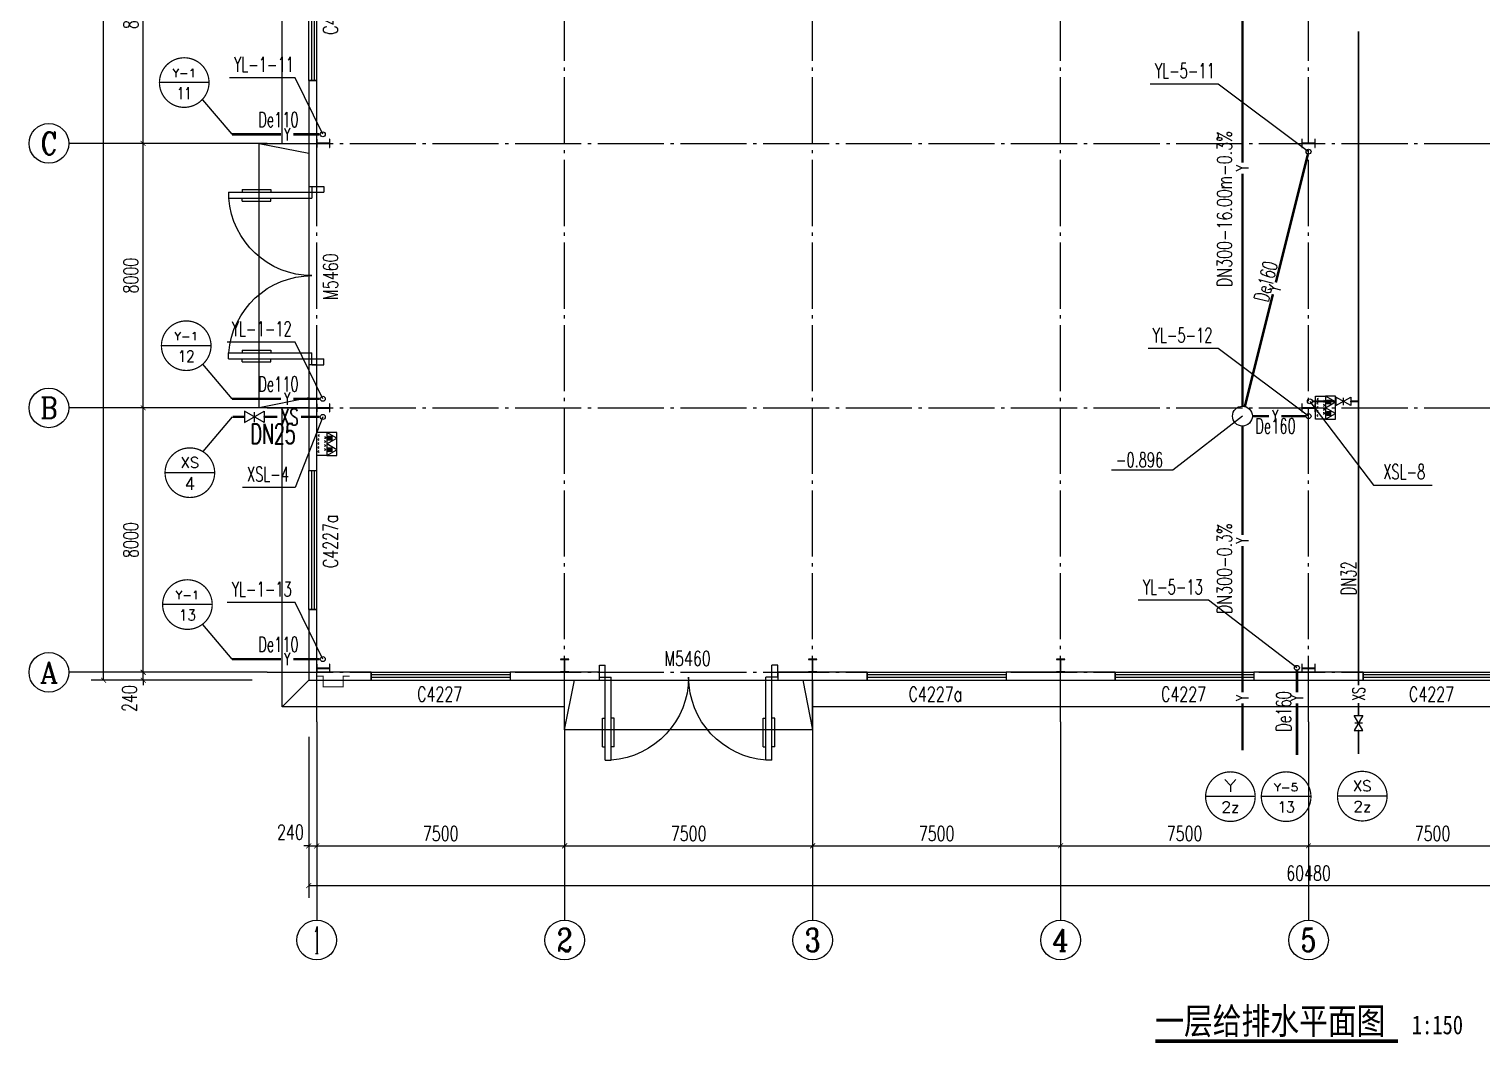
# Model space of a CAD drawing. Header units: millimetres. Extents: x 418304 to 847498, y 48187 to 111456.
# Drawn here: x 421278.11 to 421322.05, y 54457.92 to 54488.6 of the extents above; entities that cross this region are included whole.
import ezdxf
from ezdxf.enums import TextEntityAlignment as Align

# ---------------------------------------------------------------- set-up
doc = ezdxf.new("R2010")
doc.units = ezdxf.units.MM
doc.header["$LTSCALE"] = 1000
doc.linetypes.add('DOTE', pattern=[2.42, 2, -0.2, 0.02, -0.2])
for name, color, linetype in [('AXIS', 3, 'Continuous'), ('AXIS_TEXT', 7, 'Continuous'), ('COLUMN', 2, 'Continuous'), ('DIM_SYMB', 3, 'Continuous'), ('DIM_消防', 3, 'Continuous'), ('DIM_雨水', 3, 'Continuous'), ('DOTE', 8, 'DOTE'), ('EQUIP_消防', 7, 'Continuous'), ('PIPE-消防', 1, 'Continuous'), ('PIPE-雨水', 4, 'Continuous'), ('PUB_TEXT', 7, 'Continuous'), ('TEXT_消防', 7, 'Continuous'), ('TEXT_雨水', 7, 'Continuous'), ('TWT_LEAD', 3, 'Continuous'), ('TWT_TEXT', 7, 'Continuous'), ('VALVE_消防', 7, 'Continuous'), ('VPIPE-消防', 1, 'Continuous'), ('VPIPE-雨水', 4, 'Continuous'), ('WALL-PARAPET', 6, 'Continuous'), ('WELL_雨水', 4, 'Continuous'), ('WINDOW', 4, 'Continuous'), ('WINDOW_TEXT', 7, 'Continuous')]:
    doc.layers.add(name, color=color, linetype=linetype)
doc.styles.add('_TCH_AXIS', font='COMPLEX', dxfattribs={"bigfont": 'GBCBIG'})
doc.styles.add('_TCH_DIM', font='SIMPLEX', dxfattribs={"bigfont": 'GBCBIG'})
doc.styles.add('_TCH_DIM_T3', font='SIMPLEX', dxfattribs={"width": 0.705882, "bigfont": 'GBCBIG'})
doc.styles.add('_TCH_WINDOW', font='SIMPLEX', dxfattribs={"height": 3.5, "bigfont": 'GBCBIG'})
doc.styles.add('_TWT_CIRCLE', font='COMPLEX', dxfattribs={"width": 1.1, "height": 3, "bigfont": 'HZTXT'})
doc.styles.add('_TWT_PIPEDN', font='SIMPLEX', dxfattribs={"width": 0.8, "height": 3, "bigfont": 'HZTXT'})
doc.styles.add('_TWT_PIPETEXT', font='SIMPLEX', dxfattribs={"width": 0.8, "height": 3.5, "bigfont": 'HZTXT'})
doc.styles.add('_TWT_SERIAL', font='COMPLEX', dxfattribs={"width": 0.8, "height": 3, "bigfont": 'HZTXT'})
doc.styles.add('COMPLEX', font='COMPLEX')
doc.styles.add('YAYA', font='', dxfattribs={"width": 0.8, "height": 1})
doc.styles.get('YAYA').set_extended_font_data('SimSun')
doc.dimstyles.new('_TCH_ARCH&&150', dxfattribs={"dimtxt": 446.25, "dimasz": 150, "dimexe": 375, "dimexo": 450, "dimgap": 150, "dimtad": 1, "dimdec": 0, "dimzin": 0, "dimdsep": 46, "dimtxsty": '_TCH_DIM_T3', "dimblk": 'ARCHTICK', "dimcen": 0.09, "dimclrt": 7, "dimazin": 2, "dimtfac": 1, "dimtdec": 0, "dimtix": 1, "dimtmove": 2, "dimatfit": 3, "dimfxl": 0, "dimtolj": 1, "dimtzin": 0, "dimarcsym": 0})

# ---------------------------------------------------------------- blocks, each defined once
blk = doc.blocks.new('A$C797E1D2B')
at = {"layer": 'COLUMN'}
h = blk.add_hatch(color=256, dxfattribs=at)
h.paths.add_polyline_path([(125, 400), (250, 400), (250, 388), (130, 388), (130, 200), (125, 200)])
h.paths.add_polyline_path([(0, 400), (125, 400), (125, 200), (120, 200), (120, 388), (0, 388)])
h.paths.add_polyline_path([(0, 12), (120, 12), (120, 200), (125, 200), (125, 0), (0, 0)])
h.paths.add_polyline_path([(125, 200), (130, 200), (130, 12), (250, 12), (250, 0), (125, 0)])
blk.add_lwpolyline([(250, 0), (250, 12), (130, 12), (130, 388), (250, 388), (250, 400), (0, 400), (0, 388), (120, 388), (120, 12), (0, 12), (0, 0)], close=True, dxfattribs=at)
blk = doc.blocks.new('消防软管卷盘')
blk.add_lwpolyline([(4963954, 151899), (4963954, 150312), (4964641, 150312), (4964641, 151899)], close=True)
for points, const_width in [([(4964134, 151704), (4964482, 151704)], 1), ([(4964134, 151566), (4964482, 151566)], 1), ([(4964134, 151428), (4964482, 151428)], 1), ([(4964134, 151290), (4964482, 151290)], 1), ([(4964134, 151152), (4964482, 151152)], 1), ([(4964134, 151014), (4964482, 151014)], 0.1), ([(4964134, 150876), (4964482, 150876)], 1), ([(4964134, 150738), (4964482, 150738)], 1), ([(4964150, 150600), (4964499, 150600)], 1), ([(4964150, 150462), (4964499, 150462)], 1)]:
    blk.add_lwpolyline(points, dxfattribs=dict(const_width=const_width))
for centre, start, end in [((4964134, 151636), 90, 270), ((4964482, 151498), 270, 90), ((4964134, 151360), 90, 270), ((4964134, 151084), 90, 270), ((4964134, 150808), 90, 270), ((4964150, 150532), 90, 270), ((4964482, 151222), 270, 90), ((4964482, 150946), 270, 90), ((4964499, 150670), 270, 90)]:
    blk.add_arc(centre, 69, start, end)
blk = doc.blocks.new('$TwtSys$00000546')
h = blk.add_hatch()
h.set_pattern_fill('ANSI31', color=256, scale=200, style=0)
h.set_pattern_definition([(45, (-38543.802, -6670.83), (-17.67767, 17.67767), [])])
h.paths.add_polyline_path([(-65, 174), (65, 174), (65, 44), (-65, 44)])
for points in [[(0, 344), (-198, 0), (198, 0)], [(-65, 174), (65, 174), (65, 44), (-65, 44)]]:
    blk.add_lwpolyline(points, close=True)
blk = doc.blocks.new('92623')
blk.add_lwpolyline([(8910066, 83014), (8909273, 83014), (8909273, 82670), (8910066, 82670)], close=True)
at = {"xscale": -0.5, "yscale": 0.5, "zscale": 0.5, "rotation": 89.99999999998747}
blk.add_blockref('消防软管卷盘', (8985223, 2565334), dxfattribs=at)
at = {"layer": 'EQUIP_消防', "color": 8, "rotation": 180}
for p in [(8909471, 83014), (8909868, 83014)]:
    blk.add_blockref('$TwtSys$00000546', p, dxfattribs=at)
blk = doc.blocks.new('_AXISO')
blk.add_circle((0, 0), 0.5)
at = {"layer": 'AXIS_TEXT', "style": 'COMPLEX', "width": 1.041667}
blk.add_attdef('A', text='', height=0.56, dxfattribs=at).set_placement((-0.25, -0.28), (0.25, -0.28), align=Align.FIT)
blk = doc.blocks.new('_ArchTick')
at = {"color": 0, "linetype": 'ByBlock', "const_width": 0.15}
blk.add_lwpolyline([(-0.5, -0.5), (0.5, 0.5)], dxfattribs=at)
blk = doc.blocks.new('*D336')
at = {"layer": 'AXIS', "color": 0, "lineweight": -2}
for p, q in [((497963, 151345), (493088, 151345)), ((493463, 54865), (493463, 151345)), ((497963, 54865), (493088, 54865))]:
    blk.add_line(p, q, dxfattribs=at)
at = {"layer": 'Defpoints', "color": 0}
for p in [(493463, 151345), (498413, 151345), (498413, 54865)]:
    blk.add_point(p, dxfattribs=at)
at = {"layer": 'AXIS', "color": 0, "lineweight": -2, "xscale": 150, "yscale": 150, "zscale": 150}
for p, rotation in [((493463, 151345), 90), ((493463, 54865), 270)]:
    blk.add_blockref('_ArchTick', p, dxfattribs=dict(at, rotation=rotation))
at = {"layer": 'AXIS', "color": 7, "insert": (493090, 103105), "char_height": 446.2, "attachment_point": 5, "rotation": 90, "style": '_TCH_DIM_T3'}
blk.add_mtext('\\A1;96480', dxfattribs=at)
blk = doc.blocks.new('*D337')
at = {"layer": 'AXIS', "color": 0, "lineweight": -2}
for p, q in [((497963, 55105), (494288, 55105)), ((494663, 55105), (494663, 55255)), ((494663, 54865), (494663, 55105)), ((497963, 54865), (494288, 54865)), ((494663, 54865), (494663, 54715))]:
    blk.add_line(p, q, dxfattribs=at)
at = {"layer": 'Defpoints', "color": 0}
for p in [(494663, 55105), (498413, 55105), (498413, 54865)]:
    blk.add_point(p, dxfattribs=at)
at = {"layer": 'AXIS', "color": 0, "lineweight": -2, "xscale": 150, "yscale": 150, "zscale": 150}
for p, rotation in [((494663, 55105), 270), ((494663, 54865), 90)]:
    blk.add_blockref('_ArchTick', p, dxfattribs=dict(at, rotation=rotation))
at = {"layer": 'AXIS', "color": 7, "insert": (494250, 54310), "char_height": 446.2, "attachment_point": 5, "rotation": 90, "style": '_TCH_DIM_T3'}
blk.add_mtext('\\A1;240', dxfattribs=at)
blk = doc.blocks.new('*D338')
at = {"layer": 'AXIS', "color": 0, "lineweight": -2}
for p, q in [((497963, 63105), (494288, 63105)), ((494663, 55105), (494663, 63105)), ((497963, 55105), (494288, 55105))]:
    blk.add_line(p, q, dxfattribs=at)
at = {"layer": 'Defpoints', "color": 0}
for p in [(494663, 63105), (498413, 63105), (498413, 55105)]:
    blk.add_point(p, dxfattribs=at)
at = {"layer": 'AXIS', "color": 0, "lineweight": -2, "xscale": 150, "yscale": 150, "zscale": 150}
for p, rotation in [((494663, 63105), 90), ((494663, 55105), 270)]:
    blk.add_blockref('_ArchTick', p, dxfattribs=dict(at, rotation=rotation))
at = {"layer": 'AXIS', "color": 7, "insert": (494290, 59105), "char_height": 446.2, "attachment_point": 5, "rotation": 90, "style": '_TCH_DIM_T3'}
blk.add_mtext('\\A1;8000', dxfattribs=at)
blk = doc.blocks.new('*D339')
at = {"layer": 'AXIS', "color": 0, "lineweight": -2}
for p, q in [((497963, 71105), (494288, 71105)), ((494663, 63105), (494663, 71105)), ((497963, 63105), (494288, 63105))]:
    blk.add_line(p, q, dxfattribs=at)
at = {"layer": 'Defpoints', "color": 0}
for p in [(494663, 71105), (498413, 71105), (498413, 63105)]:
    blk.add_point(p, dxfattribs=at)
at = {"layer": 'AXIS', "color": 0, "lineweight": -2, "xscale": 150, "yscale": 150, "zscale": 150}
for p, rotation in [((494663, 71105), 90), ((494663, 63105), 270)]:
    blk.add_blockref('_ArchTick', p, dxfattribs=dict(at, rotation=rotation))
at = {"layer": 'AXIS', "color": 7, "insert": (494290, 67105), "char_height": 446.2, "attachment_point": 5, "rotation": 90, "style": '_TCH_DIM_T3'}
blk.add_mtext('\\A1;8000', dxfattribs=at)
blk = doc.blocks.new('*D340')
at = {"layer": 'AXIS', "color": 0, "lineweight": -2}
for p, q in [((497963, 79105), (494288, 79105)), ((494663, 71105), (494663, 79105)), ((497963, 71105), (494288, 71105))]:
    blk.add_line(p, q, dxfattribs=at)
at = {"layer": 'Defpoints', "color": 0}
for p in [(494663, 79105), (498413, 79105), (498413, 71105)]:
    blk.add_point(p, dxfattribs=at)
at = {"layer": 'AXIS', "color": 0, "lineweight": -2, "xscale": 150, "yscale": 150, "zscale": 150}
for p, rotation in [((494663, 79105), 90), ((494663, 71105), 270)]:
    blk.add_blockref('_ArchTick', p, dxfattribs=dict(at, rotation=rotation))
at = {"layer": 'AXIS', "color": 7, "insert": (494290, 75105), "char_height": 446.2, "attachment_point": 5, "rotation": 90, "style": '_TCH_DIM_T3'}
blk.add_mtext('\\A1;8000', dxfattribs=at)
blk = doc.blocks.new('$DorLib2D$00000011')
for p, q in [((-0.4667, 0.4709), (-0.4667, -0.0625)), ((-0.4667, 0.4709), (-0.4333, 0.4709)), ((-0.4333, 0.4709), (-0.4333, 0.0042)), ((0.4333, 0.4709), (0.4333, 0.0042)), ((0.4667, 0.4709), (0.4333, 0.4709)), ((0.4667, 0.4709), (0.4667, -0.0625)), ((-0.4833, 0.3962), (-0.4667, 0.3962)), ((-0.4167, 0.3962), (-0.4333, 0.3962)), ((0.4167, 0.3962), (0.4333, 0.3962)), ((0.4833, 0.3962), (0.4667, 0.3962)), ((-0.4833, 0.2346), (-0.4667, 0.2346)), ((-0.4167, 0.2346), (-0.4333, 0.2346)), ((0.4167, 0.2346), (0.4333, 0.2346)), ((0.4833, 0.2346), (0.4667, 0.2346)), ((-0.5, 0.0042), (-0.4333, 0.0042)), ((-0.5, 0.0042), (-0.5, -0.0625)), ((0.5, 0.0042), (0.4333, 0.0042)), ((0.5, 0.0042), (0.5, -0.0625)), ((-0.5, -0.0625), (-0.4667, -0.0625)), ((0.5, -0.0625), (0.4667, -0.0625))]:
    blk.add_line(p, q)
at = {"lineweight": 13}
for p, q in [((-0.4833, 0.3962), (-0.4833, 0.2346)), ((-0.4167, 0.3962), (-0.4167, 0.2346)), ((0.4167, 0.3962), (0.4167, 0.2346)), ((0.4833, 0.3962), (0.4833, 0.2346))]:
    blk.add_line(p, q, dxfattribs=at)
for centre, start, end in [((-0.4667, 0.0042), 0, 85.90396), ((0.4667, 0.0042), 94.09604, 180)]:
    blk.add_arc(centre, 0.4667, start, end, dxfattribs=at)
blk = doc.blocks.new('$TCHSYS$WIN2D')
for p, q in [((-0.5, 0.5), (0.5, 0.5)), ((-0.5, 0.5), (-0.5, -0.5)), ((0.5, 0.5), (0.5, -0.5)), ((0.5, 0.167), (-0.5, 0.167)), ((0.5, -0.167), (-0.5, -0.167)), ((-0.5, -0.5), (0.5, -0.5))]:
    blk.add_line(p, q)
blk = doc.blocks.new('*D366')
at = {"layer": 'AXIS', "color": 0, "lineweight": -2}
for p, q in [((499673, 53155), (499673, 48280)), ((560153, 53155), (560153, 48280)), ((499673, 48655), (560153, 48655))]:
    blk.add_line(p, q, dxfattribs=at)
at = {"layer": 'Defpoints', "color": 0}
for p in [(499673, 53605), (560153, 53605), (560153, 48655)]:
    blk.add_point(p, dxfattribs=at)
at = {"layer": 'AXIS', "color": 0, "lineweight": -2, "xscale": 150, "yscale": 150, "zscale": 150, "rotation": 180}
blk.add_blockref('_ArchTick', (499673, 48655), dxfattribs=at)
at = {"layer": 'AXIS', "color": 0, "lineweight": -2, "xscale": 150, "yscale": 150, "zscale": 150}
blk.add_blockref('_ArchTick', (560153, 48655), dxfattribs=at)
at = {"layer": 'AXIS', "color": 7, "insert": (529913, 49028), "char_height": 446.2, "attachment_point": 5, "style": '_TCH_DIM_T3'}
blk.add_mtext('\\A1;60480', dxfattribs=at)
blk = doc.blocks.new('*D367')
at = {"layer": 'AXIS', "color": 0, "lineweight": -2}
for p, q in [((499673, 53155), (499673, 49480)), ((499913, 53155), (499913, 49480)), ((499673, 49855), (499523, 49855)), ((499673, 49855), (499913, 49855)), ((499913, 49855), (500063, 49855))]:
    blk.add_line(p, q, dxfattribs=at)
at = {"layer": 'Defpoints', "color": 0}
for p in [(499673, 53605), (499913, 53605), (499913, 49855)]:
    blk.add_point(p, dxfattribs=at)
at = {"layer": 'AXIS', "color": 0, "lineweight": -2, "xscale": 150, "yscale": 150, "zscale": 150}
blk.add_blockref('_ArchTick', (499673, 49855), dxfattribs=at)
at = {"layer": 'AXIS', "color": 0, "lineweight": -2, "xscale": 150, "yscale": 150, "zscale": 150, "rotation": 180}
blk.add_blockref('_ArchTick', (499913, 49855), dxfattribs=at)
at = {"layer": 'AXIS', "color": 7, "insert": (499118, 50268), "char_height": 446.2, "attachment_point": 5, "style": '_TCH_DIM_T3'}
blk.add_mtext('\\A1;240', dxfattribs=at)
blk = doc.blocks.new('*D368')
at = {"layer": 'AXIS', "color": 0, "lineweight": -2}
for p, q in [((499913, 53155), (499913, 49480)), ((507413, 53155), (507413, 49480)), ((499913, 49855), (507413, 49855))]:
    blk.add_line(p, q, dxfattribs=at)
at = {"layer": 'Defpoints', "color": 0}
for p in [(499913, 53605), (507413, 53605), (507413, 49855)]:
    blk.add_point(p, dxfattribs=at)
at = {"layer": 'AXIS', "color": 0, "lineweight": -2, "xscale": 150, "yscale": 150, "zscale": 150, "rotation": 180}
blk.add_blockref('_ArchTick', (499913, 49855), dxfattribs=at)
at = {"layer": 'AXIS', "color": 0, "lineweight": -2, "xscale": 150, "yscale": 150, "zscale": 150}
blk.add_blockref('_ArchTick', (507413, 49855), dxfattribs=at)
at = {"layer": 'AXIS', "color": 7, "insert": (503663, 50228), "char_height": 446.2, "attachment_point": 5, "style": '_TCH_DIM_T3'}
blk.add_mtext('\\A1;7500', dxfattribs=at)
blk = doc.blocks.new('*D369')
at = {"layer": 'AXIS', "color": 0, "lineweight": -2}
for p, q in [((507413, 53155), (507413, 49480)), ((514913, 53155), (514913, 49480)), ((507413, 49855), (514913, 49855))]:
    blk.add_line(p, q, dxfattribs=at)
at = {"layer": 'Defpoints', "color": 0}
for p in [(507413, 53605), (514913, 53605), (514913, 49855)]:
    blk.add_point(p, dxfattribs=at)
at = {"layer": 'AXIS', "color": 0, "lineweight": -2, "xscale": 150, "yscale": 150, "zscale": 150, "rotation": 180}
blk.add_blockref('_ArchTick', (507413, 49855), dxfattribs=at)
at = {"layer": 'AXIS', "color": 0, "lineweight": -2, "xscale": 150, "yscale": 150, "zscale": 150}
blk.add_blockref('_ArchTick', (514913, 49855), dxfattribs=at)
at = {"layer": 'AXIS', "color": 7, "insert": (511163, 50228), "char_height": 446.2, "attachment_point": 5, "style": '_TCH_DIM_T3'}
blk.add_mtext('\\A1;7500', dxfattribs=at)
blk = doc.blocks.new('*D370')
at = {"layer": 'AXIS', "color": 0, "lineweight": -2}
for p, q in [((514913, 53155), (514913, 49480)), ((522413, 53155), (522413, 49480)), ((514913, 49855), (522413, 49855))]:
    blk.add_line(p, q, dxfattribs=at)
at = {"layer": 'Defpoints', "color": 0}
for p in [(514913, 53605), (522413, 53605), (522413, 49855)]:
    blk.add_point(p, dxfattribs=at)
at = {"layer": 'AXIS', "color": 0, "lineweight": -2, "xscale": 150, "yscale": 150, "zscale": 150, "rotation": 180}
blk.add_blockref('_ArchTick', (514913, 49855), dxfattribs=at)
at = {"layer": 'AXIS', "color": 0, "lineweight": -2, "xscale": 150, "yscale": 150, "zscale": 150}
blk.add_blockref('_ArchTick', (522413, 49855), dxfattribs=at)
at = {"layer": 'AXIS', "color": 7, "insert": (518663, 50228), "char_height": 446.2, "attachment_point": 5, "style": '_TCH_DIM_T3'}
blk.add_mtext('\\A1;7500', dxfattribs=at)
blk = doc.blocks.new('*D371')
at = {"layer": 'AXIS', "color": 0, "lineweight": -2}
for p, q in [((522413, 53155), (522413, 49480)), ((529913, 53155), (529913, 49480)), ((522413, 49855), (529913, 49855))]:
    blk.add_line(p, q, dxfattribs=at)
at = {"layer": 'Defpoints', "color": 0}
for p in [(522413, 53605), (529913, 53605), (529913, 49855)]:
    blk.add_point(p, dxfattribs=at)
at = {"layer": 'AXIS', "color": 0, "lineweight": -2, "xscale": 150, "yscale": 150, "zscale": 150, "rotation": 180}
blk.add_blockref('_ArchTick', (522413, 49855), dxfattribs=at)
at = {"layer": 'AXIS', "color": 0, "lineweight": -2, "xscale": 150, "yscale": 150, "zscale": 150}
blk.add_blockref('_ArchTick', (529913, 49855), dxfattribs=at)
at = {"layer": 'AXIS', "color": 7, "insert": (526163, 50228), "char_height": 446.2, "attachment_point": 5, "style": '_TCH_DIM_T3'}
blk.add_mtext('\\A1;7500', dxfattribs=at)
blk = doc.blocks.new('*D372')
at = {"layer": 'AXIS', "color": 0, "lineweight": -2}
for p, q in [((529913, 53155), (529913, 49480)), ((537413, 53155), (537413, 49480)), ((529913, 49855), (537413, 49855))]:
    blk.add_line(p, q, dxfattribs=at)
at = {"layer": 'Defpoints', "color": 0}
for p in [(529913, 53605), (537413, 53605), (537413, 49855)]:
    blk.add_point(p, dxfattribs=at)
at = {"layer": 'AXIS', "color": 0, "lineweight": -2, "xscale": 150, "yscale": 150, "zscale": 150, "rotation": 180}
blk.add_blockref('_ArchTick', (529913, 49855), dxfattribs=at)
at = {"layer": 'AXIS', "color": 0, "lineweight": -2, "xscale": 150, "yscale": 150, "zscale": 150}
blk.add_blockref('_ArchTick', (537413, 49855), dxfattribs=at)
at = {"layer": 'AXIS', "color": 7, "insert": (533663, 50228), "char_height": 446.2, "attachment_point": 5, "style": '_TCH_DIM_T3'}
blk.add_mtext('\\A1;7500', dxfattribs=at)
blk = doc.blocks.new('$VALVE$00000296')
for points in [[(-125, 72), (-125, -72), (125, 72), (125, -72), (-125, 72)], [(0, 60), (0, -64)]]:
    blk.add_lwpolyline(points)
for p in [(-125, 0), (125, 0)]:
    blk.add_point(p)
blk = doc.blocks.new('$TwtSys$00000187')
blk.add_circle((0, 0, 0), 0.5)
blk = doc.blocks.new('213255')
at = {"color": 8, "ltscale": 0.5}
for p, q in [((498172.9, 71105.3), (499672.9, 70805.3)), ((499672.9, 63405.3), (498172.9, 63105.3)), ((498872.9, 54065.3), (499672.9, 54865.3)), ((507412.9, 53365.3), (507712.9, 54865.3)), ((514612.9, 54865.3), (514912.9, 53365.3))]:
    blk.add_line(p, q, dxfattribs=at)
for points in [[(498872.9, 71105.3), (498872.9, 95105.3)], [(499672.9, 63105.3), (498172.9, 63105.3), (498172.9, 71105.3), (499672.9, 71105.3)], [(507412.9, 54065.3), (498872.9, 54065.3), (498872.9, 63105.3)], [(514912.9, 54865.3), (514912.9, 53365.3), (507412.9, 53365.3), (507412.9, 54865.3)], [(544912.9, 54065.3), (514912.9, 54065.3)]]:
    blk.add_lwpolyline(points, dxfattribs=at)
at = {"color": 8, "const_width": 30}
blk.add_lwpolyline([(499912.9, 54985.3), (500112.9, 54985.3), (500112.9, 54665.3), (500712.9, 54665.3), (500712.9, 54985.3), (500912.9, 54985.3)], dxfattribs=at)
at = {"layer": 'AXIS'}
for p, q in [((498412.9, 71105.3), (492412.9, 71105.3)), ((498412.9, 63105.3), (492412.9, 63105.3)), ((498412.9, 55105.3), (492412.9, 55105.3)), ((499912.9, 53605.3), (499912.9, 47605.3)), ((507412.9, 53605.3), (507412.9, 47605.3)), ((514912.9, 53605.3), (514912.9, 47605.3)), ((522412.9, 53605.3), (522412.9, 47605.3)), ((529912.9, 53605.3), (529912.9, 47605.3))]:
    blk.add_line(p, q, dxfattribs=at)
at = {"layer": 'DIM_SYMB', "const_width": 105}
blk.add_lwpolyline([(525275.4, 43945.3), (532616.5, 43945.3)], dxfattribs=at)
at = {"layer": 'DIM_消防'}
for p, q in [((496656.1, 72946.3), (495156.1, 72946.3)), ((497355.7, 71380.1), (496464.3, 72428.5)), ((496716.1, 64985.3), (495216.1, 64985.3)), ((497355.7, 63380.1), (496464.3, 64428.5)), ((529953.8, 63302.3), (531878, 60767.5)), ((497355.7, 62830.5), (496464.3, 61782.1)), ((500096.1, 62830.5), (499258.2, 60695.8, 3000)), ((496826.1, 61143.8), (495326.1, 61143.8)), ((499258.2, 60695.8, 3000), (497670.7, 60695.8, 3000)), ((531878, 60767.5), (533650.4, 60767.5)), ((496752.6, 57154.5), (495252.6, 57154.5)), ((497355.7, 55505.1), (496464.3, 56553.5)), ((528299.4, 51343.5), (526799.4, 51343.5)), ((529985.9, 51343.5), (528485.9, 51343.5)), ((532287.7, 51358.6), (530787.7, 51358.6))]:
    blk.add_line(p, q, dxfattribs=at)
at = {"layer": 'DIM_消防', "const_width": 37.5}
for points in [[(496656.1, 72946.3, 1), (495156.1, 72946.3, 1)], [(496716.1, 64985.3, 1), (495216.1, 64985.3, 1)], [(496826.1, 61143.8, 1), (495326.1, 61143.8, 1)], [(496752.6, 57154.5, 1), (495252.6, 57154.5, 1)], [(528299.4, 51343.5, 1), (526799.4, 51343.5, 1)], [(529985.9, 51343.5, 1), (528485.9, 51343.5, 1)], [(532287.7, 51358.6, 1), (530787.7, 51358.6, 1)]]:
    blk.add_lwpolyline(points, format="xyb", close=True, dxfattribs=at)
at = {"layer": 'DIM_雨水'}
for p, q in [((499262.1, 73091.9), (497274.4, 73091.9)), ((500096.1, 71380.1), (499262.1, 73091.9)), ((527182.5, 72899, 3000), (525126.8, 72899, 3000)), ((529912.9, 70855.3, 6000), (527182.5, 72899, 3000)), ((499262.1, 65091.9), (497206.4, 65091.9)), ((500096.1, 63380.1), (499262.1, 65091.9)), ((527182.5, 64899, 3000), (525058.6, 64899, 3000)), ((529912.9, 62855.3, 6000), (527182.5, 64899, 3000)), ((499262.1, 57216.9), (497206.4, 57216.9)), ((500096.1, 55505.1), (499262.1, 57216.9)), ((526887.2, 57284), (524763.3, 57284)), ((529562.4, 55240.3), (526887.2, 57284))]:
    blk.add_line(p, q, dxfattribs=at)
at = {"layer": 'DOTE'}
for p, q in [((499912.9, 53605.3), (499912.9, 152605.3)), ((507412.9, 53605.3), (507412.9, 152605.3)), ((514912.9, 53605.3), (514912.9, 152605.3)), ((522412.9, 53605.3), (522412.9, 152605.3)), ((529912.9, 53605.3), (529912.9, 152605.3)), ((498412.9, 71105.3), (561412.9, 71105.3)), ((498412.9, 63105.3), (561412.9, 63105.3)), ((498412.9, 55105.3), (561412.9, 55105.3))]:
    blk.add_line(p, q, dxfattribs=at)
at = {"layer": 'PIPE-消防', "linetype": 'Continuous', "ltscale": 0.75, "const_width": 52.5}
for points in [[(531426.1, 74499), (531426.1, 63302.3)], [(530028.8, 63302.3), (530738.2, 63302.3)], [(531188.2, 63302.3), (531426.1, 63302.3)], [(531426.1, 63302.3), (531426.1, 54712.4)], [(531426.1, 54173.8), (531426.1, 53798.8)], [(531426.1, 53348.8), (531426.1, 52630.2)]]:
    blk.add_lwpolyline(points, dxfattribs=at)
at = {"layer": 'PIPE-消防', "linetype": 'Continuous', "const_width": 70}
for points in [[(497724.2, 62830.5), (497372.5, 62830.5)], [(498719, 62830.5), (498324.2, 62830.5)], [(499996.1, 62830.5), (499437.1, 62830.5)]]:
    blk.add_lwpolyline(points, dxfattribs=at)
at = {"layer": 'PIPE-雨水', "linetype": 'Continuous', "ltscale": 0.75, "const_width": 75}
for points in [[(527912.9, 78555.3), (527912.9, 70526.8)], [(498835.3, 71380.1), (497355.7, 71380.1)], [(499996.1, 71380.1), (499202.5, 71380.1)], [(527912.9, 70194), (527912.9, 63155.3)], [(498835.3, 63380.1), (497355.7, 63380.1)], [(499996.1, 63380.1), (499202.5, 63380.1)], [(527912.9, 62555.3), (527912.9, 59260.4)], [(527912.9, 58927.5), (527912.9, 54496.6)], [(498835.3, 55505.1), (497355.7, 55505.1)], [(499996.1, 55505.1), (499202.5, 55505.1)], [(529562.4, 55165.3), (529562.4, 54498.4)], [(527912.9, 54163.8), (527912.9, 52743.6)], [(529562.4, 54165.6), (529562.4, 52600.4)]]:
    blk.add_lwpolyline(points, dxfattribs=at)
at = {"layer": 'PIPE-雨水', "linetype": 'Continuous', "ltscale": 1.5, "const_width": 75}
for points in [[(528923.7, 66898.5), (529894.7, 70782.5)], [(527985.6, 63146.3), (528834.7, 66542.4)], [(528721.7, 62855.3), (528212.9, 62855.3)], [(529837.9, 62855.3), (529088.9, 62855.3)]]:
    blk.add_lwpolyline(points, dxfattribs=at)
at = {"layer": 'TWT_LEAD'}
for p, q in [((527912.9, 62855.3), (525811.4, 61216.7)), ((525811.4, 61216.7), (523950, 61216.7))]:
    blk.add_line(p, q, dxfattribs=at)
at = {"layer": 'VPIPE-消防', "linetype": 'Continuous'}
for centre in [(529953.8, 63302.3), (500096.1, 62830.5)]:
    blk.add_circle(centre, 75, dxfattribs=at)
at = {"layer": 'VPIPE-雨水', "linetype": 'Continuous'}
for centre in [(500096.1, 71380.1), (529912.9, 70855.3), (500096.1, 63380.1), (529912.9, 62855.3), (500096.1, 55505.1), (529562.4, 55240.3)]:
    blk.add_circle(centre, 75, dxfattribs=at)
at = {"layer": 'WALL-PARAPET'}
for p, q in [((499672.9, 73005.3), (499672.9, 69805.3)), ((499912.9, 73005.3), (499672.9, 73005.3)), ((499912.9, 69805.3), (499912.9, 73005.3)), ((499672.9, 69805.3), (499912.9, 69805.3)), ((499672.9, 64405.3), (499672.9, 61205.3)), ((499912.9, 64405.3), (499672.9, 64405.3)), ((499912.9, 61205.3), (499912.9, 64405.3)), ((499672.9, 61205.3), (499912.9, 61205.3)), ((499912.9, 57005.3), (499672.9, 57005.3)), ((499672.9, 57005.3), (499672.9, 54865.3)), ((499912.9, 55105.3), (499912.9, 57005.3)), ((501562.9, 55105.3), (499912.9, 55105.3)), ((501562.9, 54865.3), (501562.9, 55105.3)), ((508462.9, 55105.3), (505762.9, 55105.3)), ((505762.9, 55105.3), (505762.9, 54865.3)), ((508462.9, 54865.3), (508462.9, 55105.3)), ((516562.9, 55105.3), (513862.9, 55105.3)), ((513862.9, 55105.3), (513862.9, 54865.3)), ((516562.9, 54865.3), (516562.9, 55105.3)), ((524062.9, 55105.3), (520762.9, 55105.3)), ((520762.9, 55105.3), (520762.9, 54865.3)), ((524062.9, 54865.3), (524062.9, 55105.3)), ((531562.9, 55105.3), (528262.9, 55105.3)), ((528262.9, 55105.3), (528262.9, 54865.3)), ((531562.9, 54865.3), (531562.9, 55105.3)), ((499672.9, 54865.3), (501562.9, 54865.3)), ((505762.9, 54865.3), (508462.9, 54865.3)), ((513862.9, 54865.3), (516562.9, 54865.3)), ((520762.9, 54865.3), (524062.9, 54865.3)), ((528262.9, 54865.3), (531562.9, 54865.3))]:
    blk.add_line(p, q, dxfattribs=at)
at = {"layer": 'WINDOW'}
for p, q in [((499672.9, 69805.3), (499672.9, 64405.3)), ((508462.9, 54865.3), (513862.9, 54865.3))]:
    blk.add_line(p, q, dxfattribs=at)
for p, rotation in [((499912.9, 71230.3), 270), ((529712.9, 71230.3), 270), ((499912.9, 63230.3), 270), ((529712.9, 63230.3), 270), ((507537.9, 55505.3), 180), ((515037.9, 55505.3), 180), ((522537.9, 55505.3), 180), ((499912.9, 55355.3), 270), ((529712.9, 55355.3), 270)]:
    blk.add_blockref('A$C797E1D2B', p, dxfattribs=dict(rotation=rotation))
at = {"xscale": 0.882, "yscale": 0.882, "zscale": 0.882, "rotation": 90}
for p in [(603646, -7795218), (573433.9, -7796314)]:
    blk.add_blockref('92623', p, dxfattribs=at)
at = {"layer": 'AXIS'}
ref = blk.add_blockref('_AXISO', (491812.9, 71105.3), dxfattribs=dict(at, xscale=1200, yscale=1200, zscale=1200))
ref.add_attrib('A', 'C', dxfattribs={"layer": 'AXIS_TEXT', "height": 683.5, "style": '_TCH_AXIS'}).set_placement((491568.8, 70763.5), (492057, 70763.5), align=Align.FIT)
ref = blk.add_blockref('_AXISO', (491812.9, 63105.3), dxfattribs=dict(at, xscale=1200, yscale=1200, zscale=1200))
ref.add_attrib('A', 'B', dxfattribs={"layer": 'AXIS_TEXT', "height": 652.9, "style": '_TCH_AXIS'}).set_placement((491548.6, 62778.9), (492077.2, 62778.9), align=Align.FIT)
ref = blk.add_blockref('_AXISO', (491812.9, 55105.3), dxfattribs=dict(at, xscale=1200, yscale=1200, zscale=1200))
ref.add_attrib('A', 'A', dxfattribs={"layer": 'AXIS_TEXT', "height": 637.8, "style": '_TCH_AXIS'}).set_placement((491539.6, 54786.4), (492086.2, 54786.4), align=Align.FIT)
ref = blk.add_blockref('_AXISO', (499912.9, 47005.3), dxfattribs=dict(at, xscale=1200, yscale=1200, zscale=1200))
ref.add_attrib('A', '1', dxfattribs={"layer": 'AXIS_TEXT', "height": 817.2, "style": '_TCH_AXIS', "width": 0.555556}).set_placement((499815.6, 46596.7), (500010.2, 46596.7), align=Align.FIT)
ref = blk.add_blockref('_AXISO', (507412.9, 47005.3), dxfattribs=dict(at, xscale=1200, yscale=1200, zscale=1200))
ref.add_attrib('A', '2', dxfattribs={"layer": 'AXIS_TEXT', "height": 698.9, "style": '_TCH_AXIS'}).set_placement((507179.9, 46655.8), (507645.9, 46655.8), align=Align.FIT)
ref = blk.add_blockref('_AXISO', (514912.9, 47005.3), dxfattribs=dict(at, xscale=1200, yscale=1200, zscale=1200))
ref.add_attrib('A', '3', dxfattribs={"layer": 'AXIS_TEXT', "height": 698.9, "style": '_TCH_AXIS'}).set_placement((514679.9, 46655.8), (515145.9, 46655.8), align=Align.FIT)
ref = blk.add_blockref('_AXISO', (522412.9, 47005.3), dxfattribs=dict(at, xscale=1200, yscale=1200, zscale=1200))
ref.add_attrib('A', '4', dxfattribs={"layer": 'AXIS_TEXT', "height": 668.2, "style": '_TCH_AXIS'}).set_placement((522158.4, 46671.2), (522667.4, 46671.2), align=Align.FIT)
ref = blk.add_blockref('_AXISO', (529912.9, 47005.3), dxfattribs=dict(at, xscale=1200, yscale=1200, zscale=1200))
ref.add_attrib('A', '5', dxfattribs={"layer": 'AXIS_TEXT', "height": 698.9, "style": '_TCH_AXIS'}).set_placement((529679.9, 46655.8), (530145.9, 46655.8), align=Align.FIT)
at = {"layer": 'VALVE_消防', "xscale": 1.8, "yscale": 1.8, "zscale": 1.8}
blk.add_blockref('$VALVE$00000296', (530963.2, 63302.3), dxfattribs=at)
at = {"layer": 'VALVE_消防'}
for p, xscale, yscale, zscale, rotation in [((498024.2, 62830.5), -2.4, -2.4, 2.4, 180), ((531426.1, 53573.8), -1.8, -1.8, 1.8, 270)]:
    blk.add_blockref('$VALVE$00000296', p, dxfattribs=dict(at, xscale=xscale, yscale=yscale, zscale=zscale, rotation=rotation))
at = {"layer": 'WELL_雨水', "xscale": 600, "yscale": 600, "zscale": 600, "rotation": 90}
blk.add_blockref('$TwtSys$00000187', (527912.9, 62855.3), dxfattribs=at)
at = {"layer": 'WINDOW'}
ref = blk.add_blockref('$TCHSYS$WIN2D', (499792.9, 75105.3), dxfattribs=dict(at, xscale=-4200, yscale=-240, zscale=-4200, rotation=270))
ref.add_attrib('A', 'C4227', (500555.9, 74392.8), dxfattribs={"layer": 'WINDOW_TEXT', "height": 446.25, "rotation": 90, "style": '_TCH_WINDOW', "width": 0.705882})
ref = blk.add_blockref('$DorLib2D$00000011', (499792.9, 67105.3), dxfattribs=dict(at, xscale=5400, yscale=-5400, zscale=5400, rotation=270))
ref.add_attrib('A', 'M5460', (500555.9, 66370.3), dxfattribs={"layer": 'WINDOW_TEXT', "height": 446.25, "rotation": 90, "style": '_TCH_WINDOW', "width": 0.705882})
ref = blk.add_blockref('$TCHSYS$WIN2D', (499792.9, 59105.3), dxfattribs=dict(at, xscale=-4200, yscale=-240, zscale=-4200, rotation=270))
ref.add_attrib('A', 'C4227a', (500555.9, 58257.8), dxfattribs={"layer": 'WINDOW_TEXT', "height": 446.25, "rotation": 90, "style": '_TCH_WINDOW', "width": 0.705882})
ref = blk.add_blockref('$DorLib2D$00000011', (511162.9, 54985.3), dxfattribs=dict(at, xscale=5400, yscale=-5400, zscale=5400))
ref.add_attrib('A', 'M5460', (510427.9, 55302), dxfattribs={"layer": 'WINDOW_TEXT', "height": 446.25, "style": '_TCH_WINDOW', "width": 0.705882})
ref = blk.add_blockref('$TCHSYS$WIN2D', (503662.9, 54985.3), dxfattribs=dict(at, xscale=4200, yscale=240, zscale=4200))
ref.add_attrib('A', 'C4227', (502950.4, 54222.3), dxfattribs={"layer": 'WINDOW_TEXT', "height": 446.25, "style": '_TCH_WINDOW', "width": 0.705882})
ref = blk.add_blockref('$TCHSYS$WIN2D', (518662.9, 54985.3), dxfattribs=dict(at, xscale=4200, yscale=240, zscale=4200))
ref.add_attrib('A', 'C4227a', (517815.4, 54222.3), dxfattribs={"layer": 'WINDOW_TEXT', "height": 446.25, "style": '_TCH_WINDOW', "width": 0.705882})
ref = blk.add_blockref('$TCHSYS$WIN2D', (526162.9, 54985.3), dxfattribs=dict(at, xscale=4200, yscale=240, zscale=4200))
ref.add_attrib('A', 'C4227', (525450.4, 54222.3), dxfattribs={"layer": 'WINDOW_TEXT', "height": 446.25, "style": '_TCH_WINDOW', "width": 0.705882})
ref = blk.add_blockref('$TCHSYS$WIN2D', (533662.9, 54985.3), dxfattribs=dict(at, xscale=4200, yscale=240, zscale=4200))
ref.add_attrib('A', 'C4227', (532950.4, 54222.3), dxfattribs={"layer": 'WINDOW_TEXT', "height": 446.25, "style": '_TCH_WINDOW', "width": 0.705882})
at = {"layer": 'DIM_消防', "color": 7, "style": '_TWT_CIRCLE'}
for s, height, p, p2 in [('Y-1', 245.45, (495546.1, 73111.3), (496266.1, 73111.3)), ('11', 355.19, (495682.8, 72446.8), (496129.4, 72446.8)), ('Y-1', 245.45, (495606.1, 65150.3), (496326.1, 65150.3)), ('12', 336.64, (495710.4, 64501.3), (496221.8, 64501.3)), ('XS', 317.96, (495792.9, 61294.4), (496359.2, 61294.4)), ('4', 382.3, (495915.9, 60621.4), (496236.3, 60621.4)), ('Y-1', 245.45, (495642.6, 57319.5), (496362.6, 57319.5)), ('13', 336.64, (495746.9, 56670.5), (496258.2, 56670.5)), ('Y', 372.7, (527364, 51485.1), (527734.9, 51485.1)), ('Y-5', 232, (528865.3, 51511.5), (529606.6, 51511.5)), ('XS', 317.96, (531254.6, 51509.2), (531820.9, 51509.2)), ('2z', 325.4, (527276.7, 50868.8), (527822.2, 50868.8)), ('13', 336.64, (528980.2, 50859.5), (529491.6, 50859.5)), ('2z', 325.4, (531265, 50883.9), (531810.4, 50883.9))]:
    blk.add_text(s, height=height, dxfattribs=at).set_placement(p, p2, align=Align.FIT)
at = {"layer": 'PUB_TEXT', "style": 'YAYA', "width": 0.8}
for s, height, p in [('一层给排水平面图', 797.47, (525275.4, 44159.7)), ('1:150', 569.62, (533036.5, 44155.3))]:
    blk.add_text(s, height=height, dxfattribs=at).set_placement(p)
at = {"layer": 'TEXT_消防', "style": '_TWT_PIPETEXT', "width": 0.64}
blk.add_text('XS', height=500, dxfattribs=at).set_placement((498819, 62580.5))
at = {"layer": 'TEXT_消防', "linetype": 'Continuous', "style": '_TWT_PIPEDN', "width": 0.64}
blk.add_text('DN25', height=600, dxfattribs=at).set_placement((497909.5, 62018.1))
blk.add_text('DN32', height=450, rotation=90, dxfattribs=at).set_placement((531351.1, 57438.2))
at = {"layer": 'TEXT_消防', "style": '_TWT_PIPETEXT', "width": 0.64}
blk.add_text('XS', height=375, rotation=90, dxfattribs=at).set_placement((531613.6, 54248.8))
at = {"layer": 'TEXT_雨水', "linetype": 'Continuous', "style": '_TWT_PIPEDN', "width": 0.64}
for s, p in [('De110', (498143.1, 71601.2)), ('De110', (498143.1, 63601.2)), ('De160', (528302.6, 62330.3)), ('De110', (498143.1, 55726.2))]:
    blk.add_text(s, height=450, dxfattribs=at).set_placement(p)
at = {"layer": 'TEXT_雨水', "style": '_TWT_PIPETEXT', "width": 0.64}
for p in [(498927.5, 71192.6), (498927.5, 63192.6), (528813.9, 62667.8), (498927.5, 55317.6)]:
    blk.add_text('Y', height=375, dxfattribs=at).set_placement(p)
for rotation, p in [(90, (528100.4, 70269)), (75.96376, (529038.9, 66586.3)), (90, (528100.4, 59002.5)), (90, (528100.4, 54238.8)), (90, (529749.9, 54240.6))]:
    blk.add_text('Y', height=375, rotation=rotation, dxfattribs=at).set_placement(p)
at = {"layer": 'TEXT_雨水', "linetype": 'Continuous', "style": '_TWT_PIPEDN', "width": 0.64}
for rotation, p in [(75.96376, (528692.1, 66281.4)), (90, (529387.4, 53310.1))]:
    blk.add_text('De160', height=450, rotation=rotation, dxfattribs=at).set_placement(p)
at = {"layer": 'TWT_TEXT', "style": '_TWT_SERIAL', "width": 0.64}
for s, p in [('YL-1-11', (497409.4, 73271.9)), ('YL-5-11', (525261.8, 73079, 3000)), ('YL-1-12', (497341.4, 65271.9)), ('YL-5-12', (525193.6, 65079, 3000)), ('-0.896', (524085, 61306.7)), ('XSL-4', (497805.7, 60875.8, 3000)), ('XSL-8', (532171.4, 60947.5)), ('YL-1-13', (497341.4, 57396.9)), ('YL-5-13', (524898.3, 57464))]:
    blk.add_text(s, height=450, dxfattribs=at).set_placement(p)
at = {"layer": 'TWT_TEXT', "style": '_TCH_DIM', "width": 0.705882}
for s, p in [('DN300-16.00m-0.3%', (527591, 66761.8)), ('DN300-0.3%', (527591, 56871))]:
    blk.add_text(s, height=446.25, rotation=90, dxfattribs=at).set_placement(p)
at = {"layer": 'AXIS'}
for p1, p2, distance, text, picture, middle in [((498412.9, 54865.3), (498412.9, 151345.3), 4950, '96480', '*D336', (493089.8, 103105.3)), ((498412.9, 71105.3), (498412.9, 79105.3), 3750, '8000', '*D340', (494289.8, 75105.3)), ((498412.9, 63105.3), (498412.9, 71105.3), 3750, '8000', '*D339', (494289.8, 67105.3)), ((498412.9, 55105.3), (498412.9, 63105.3), 3750, '8000', '*D338', (494289.8, 59105.3)), ((499672.9, 53605.3), (560152.9, 53605.3), -4950, '60480', '*D366', (529912.9, 49028.4)), ((499912.9, 53605.3), (507412.9, 53605.3), -3750, '7500', '*D368', (503662.9, 50228.4)), ((507412.9, 53605.3), (514912.9, 53605.3), -3750, '7500', '*D369', (511162.9, 50228.4)), ((514912.9, 53605.3), (522412.9, 53605.3), -3750, '7500', '*D370', (518662.9, 50228.4)), ((522412.9, 53605.3), (529912.9, 53605.3), -3750, '7500', '*D371', (526162.9, 50228.4)), ((529912.9, 53605.3), (537412.9, 53605.3), -3750, '7500', '*D372', (533662.9, 50228.4))]:
    dim = blk.add_aligned_dim(p1=p1, p2=p2, distance=distance, text=text, dimstyle='_TCH_ARCH&&150', dxfattribs=at)
    dim.commit()
    dim.dimension.update_dxf_attribs({"geometry": picture, "text_midpoint": middle})
for base, p1, p2, angle, picture, middle in [((494662.9, 55105.3), (498412.9, 54865.3), (498412.9, 55105.3), 90, '*D337', (494250.4, 54310.3)), ((499912.9, 49855.3), (499672.9, 53605.3), (499912.9, 53605.3), 0, '*D367', (499117.9, 50267.8))]:
    dim = blk.add_linear_dim(base=base, p1=p1, p2=p2, angle=angle, text='240', dimstyle='_TCH_ARCH&&150', dxfattribs=at)
    dim.commit()
    dim.dimension.update_dxf_attribs({"geometry": picture, "text_midpoint": middle, "dimtype": 161})

msp = doc.modelspace()

# ---------------------------------------------------------------- block references
at = {"xscale": 0.001, "yscale": 0.001, "zscale": 0.001}
msp.add_blockref('213255', (420786.893, 54414.031), dxfattribs=at)

doc.saveas('drawing.dxf')
